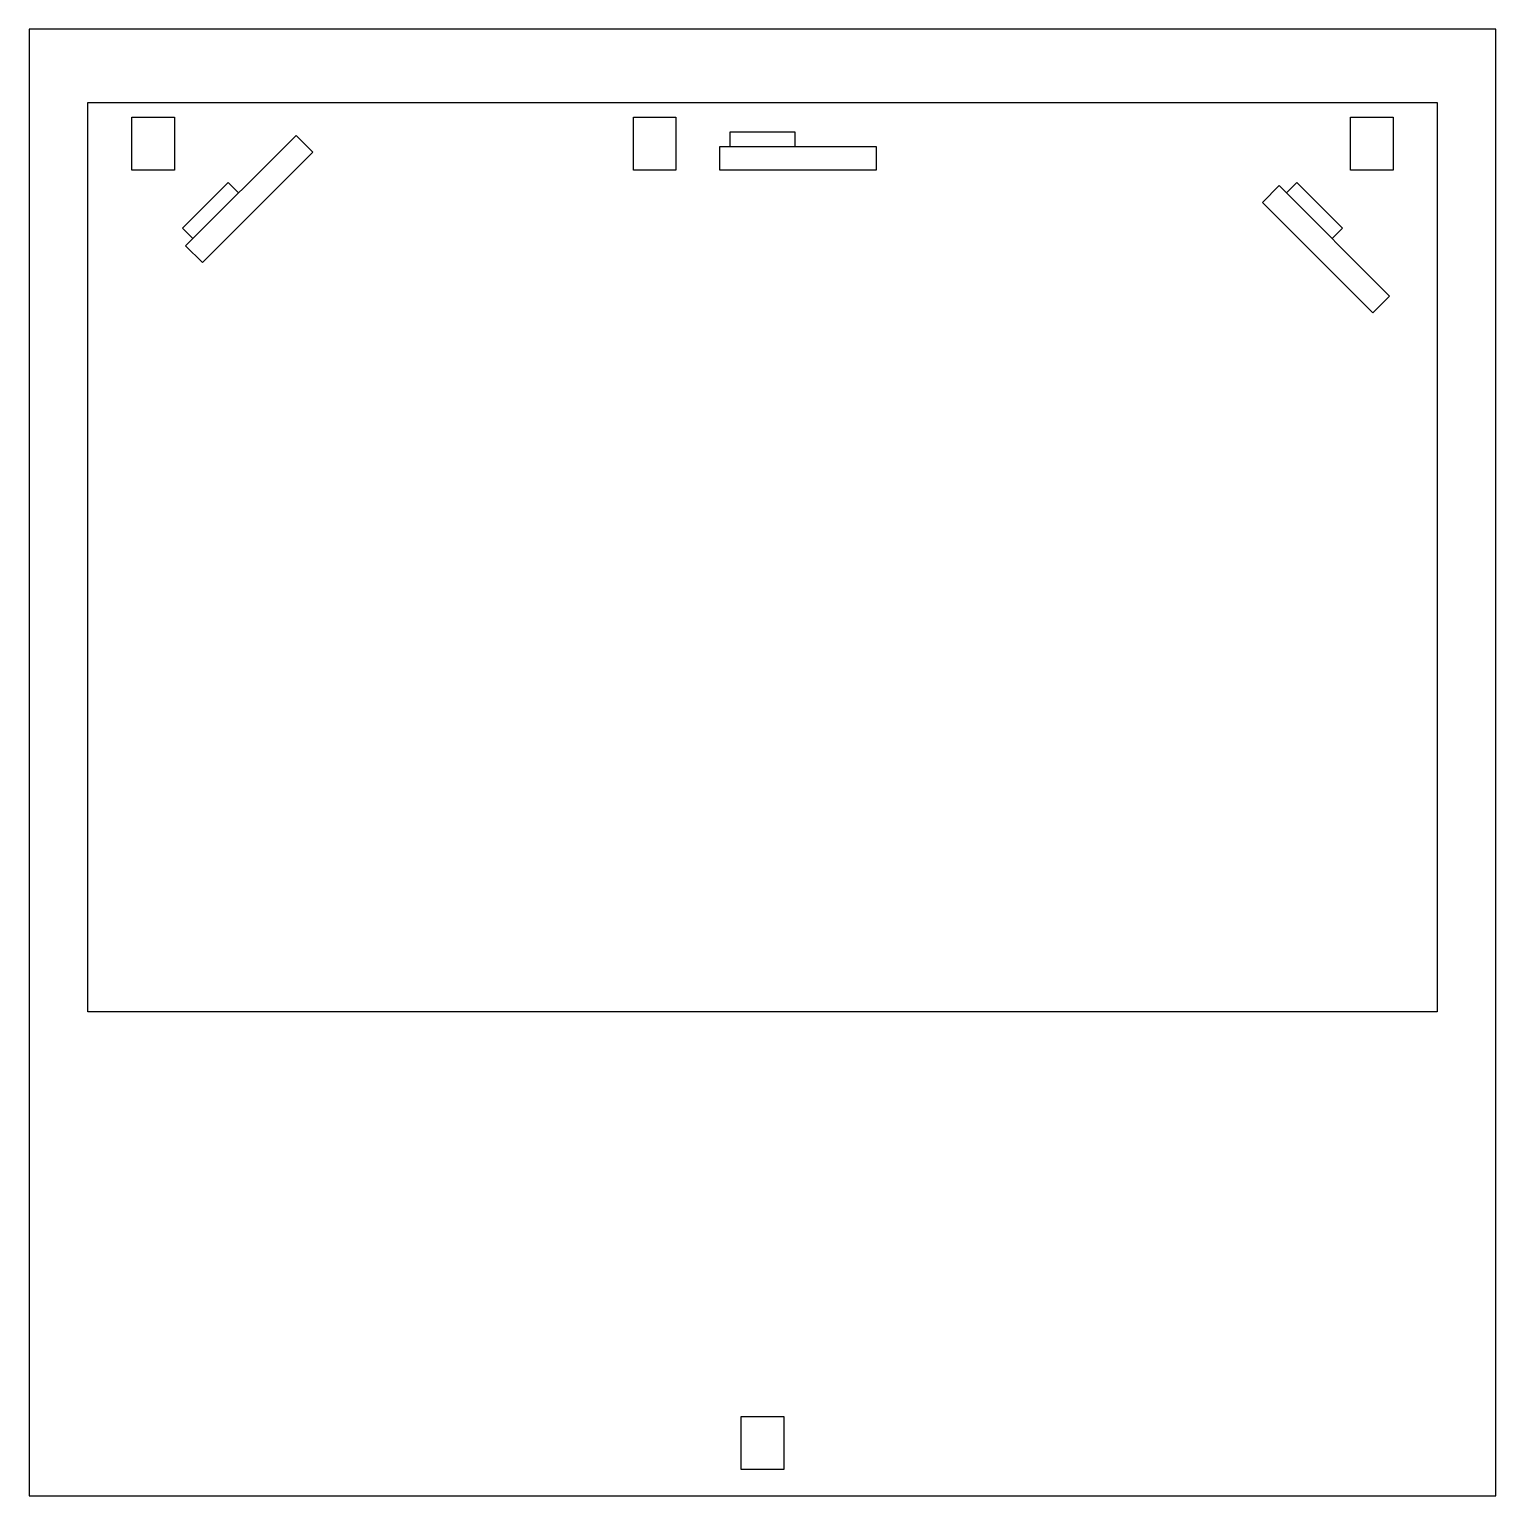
# Model space of a CAD drawing. Header units: millimetres. Extents: x 0 to 100, y 0 to 100.
import ezdxf

# ---------------------------------------------------------------- set-up
doc = ezdxf.new("R2010")
doc.units = ezdxf.units.MM

msp = doc.modelspace()

# ---------------------------------------------------------------- linework, layer by layer
for p, q in [((100, 100), (0, 100)), ((0, 100), (0, 0)), ((100, 0), (100, 100)), ((4, 95), (96, 95)), ((4, 33), (4, 95)), ((96, 95), (96, 33)), ((7, 94), (9.9, 94)), ((7, 90.4), (7, 94)), ((9.9, 94), (9.9, 90.4)), ((41.2, 94), (44.1, 94)), ((41.2, 90.4), (41.2, 94)), ((44.1, 94), (44.1, 90.4)), ((47.8, 92), (47.8, 93)), ((47.8, 93), (52.2, 93)), ((52.2, 93), (52.2, 92)), ((90.1, 94), (93, 94)), ((90.1, 90.4), (90.1, 94)), ((93, 94), (93, 90.4)), ((18.19, 92.77), (10.66, 85.23)), ((19.33, 91.63), (18.19, 92.77)), ((11.8, 84.1), (19.33, 91.63)), ((47.1, 92), (57.75, 92)), ((47.1, 90.4), (47.1, 92)), ((57.75, 92), (57.75, 90.4)), ((9.9, 90.4), (7, 90.4)), ((44.1, 90.4), (41.2, 90.4)), ((57.75, 90.4), (47.1, 90.4)), ((93, 90.4), (90.1, 90.4)), ((10.45, 86.44), (13.56, 89.55)), ((13.56, 89.55), (14.27, 88.84)), ((84.1, 88.2), (85.23, 89.34)), ((85.23, 89.34), (92.77, 81.81)), ((85.73, 88.84), (86.44, 89.55)), ((86.44, 89.55), (89.55, 86.44)), ((91.63, 80.67), (84.1, 88.2)), ((11.16, 85.73), (10.45, 86.44)), ((89.55, 86.44), (88.84, 85.73)), ((10.66, 85.23), (11.8, 84.1)), ((92.77, 81.81), (91.63, 80.67)), ((96, 33), (4, 33)), ((48.55, 5.39), (51.45, 5.39)), ((48.55, 1.79), (48.55, 5.39)), ((51.45, 5.39), (51.45, 1.79)), ((51.45, 1.79), (48.55, 1.79)), ((0, 0), (100, 0))]:
    msp.add_line(p, q)

doc.saveas('drawing.dxf')
